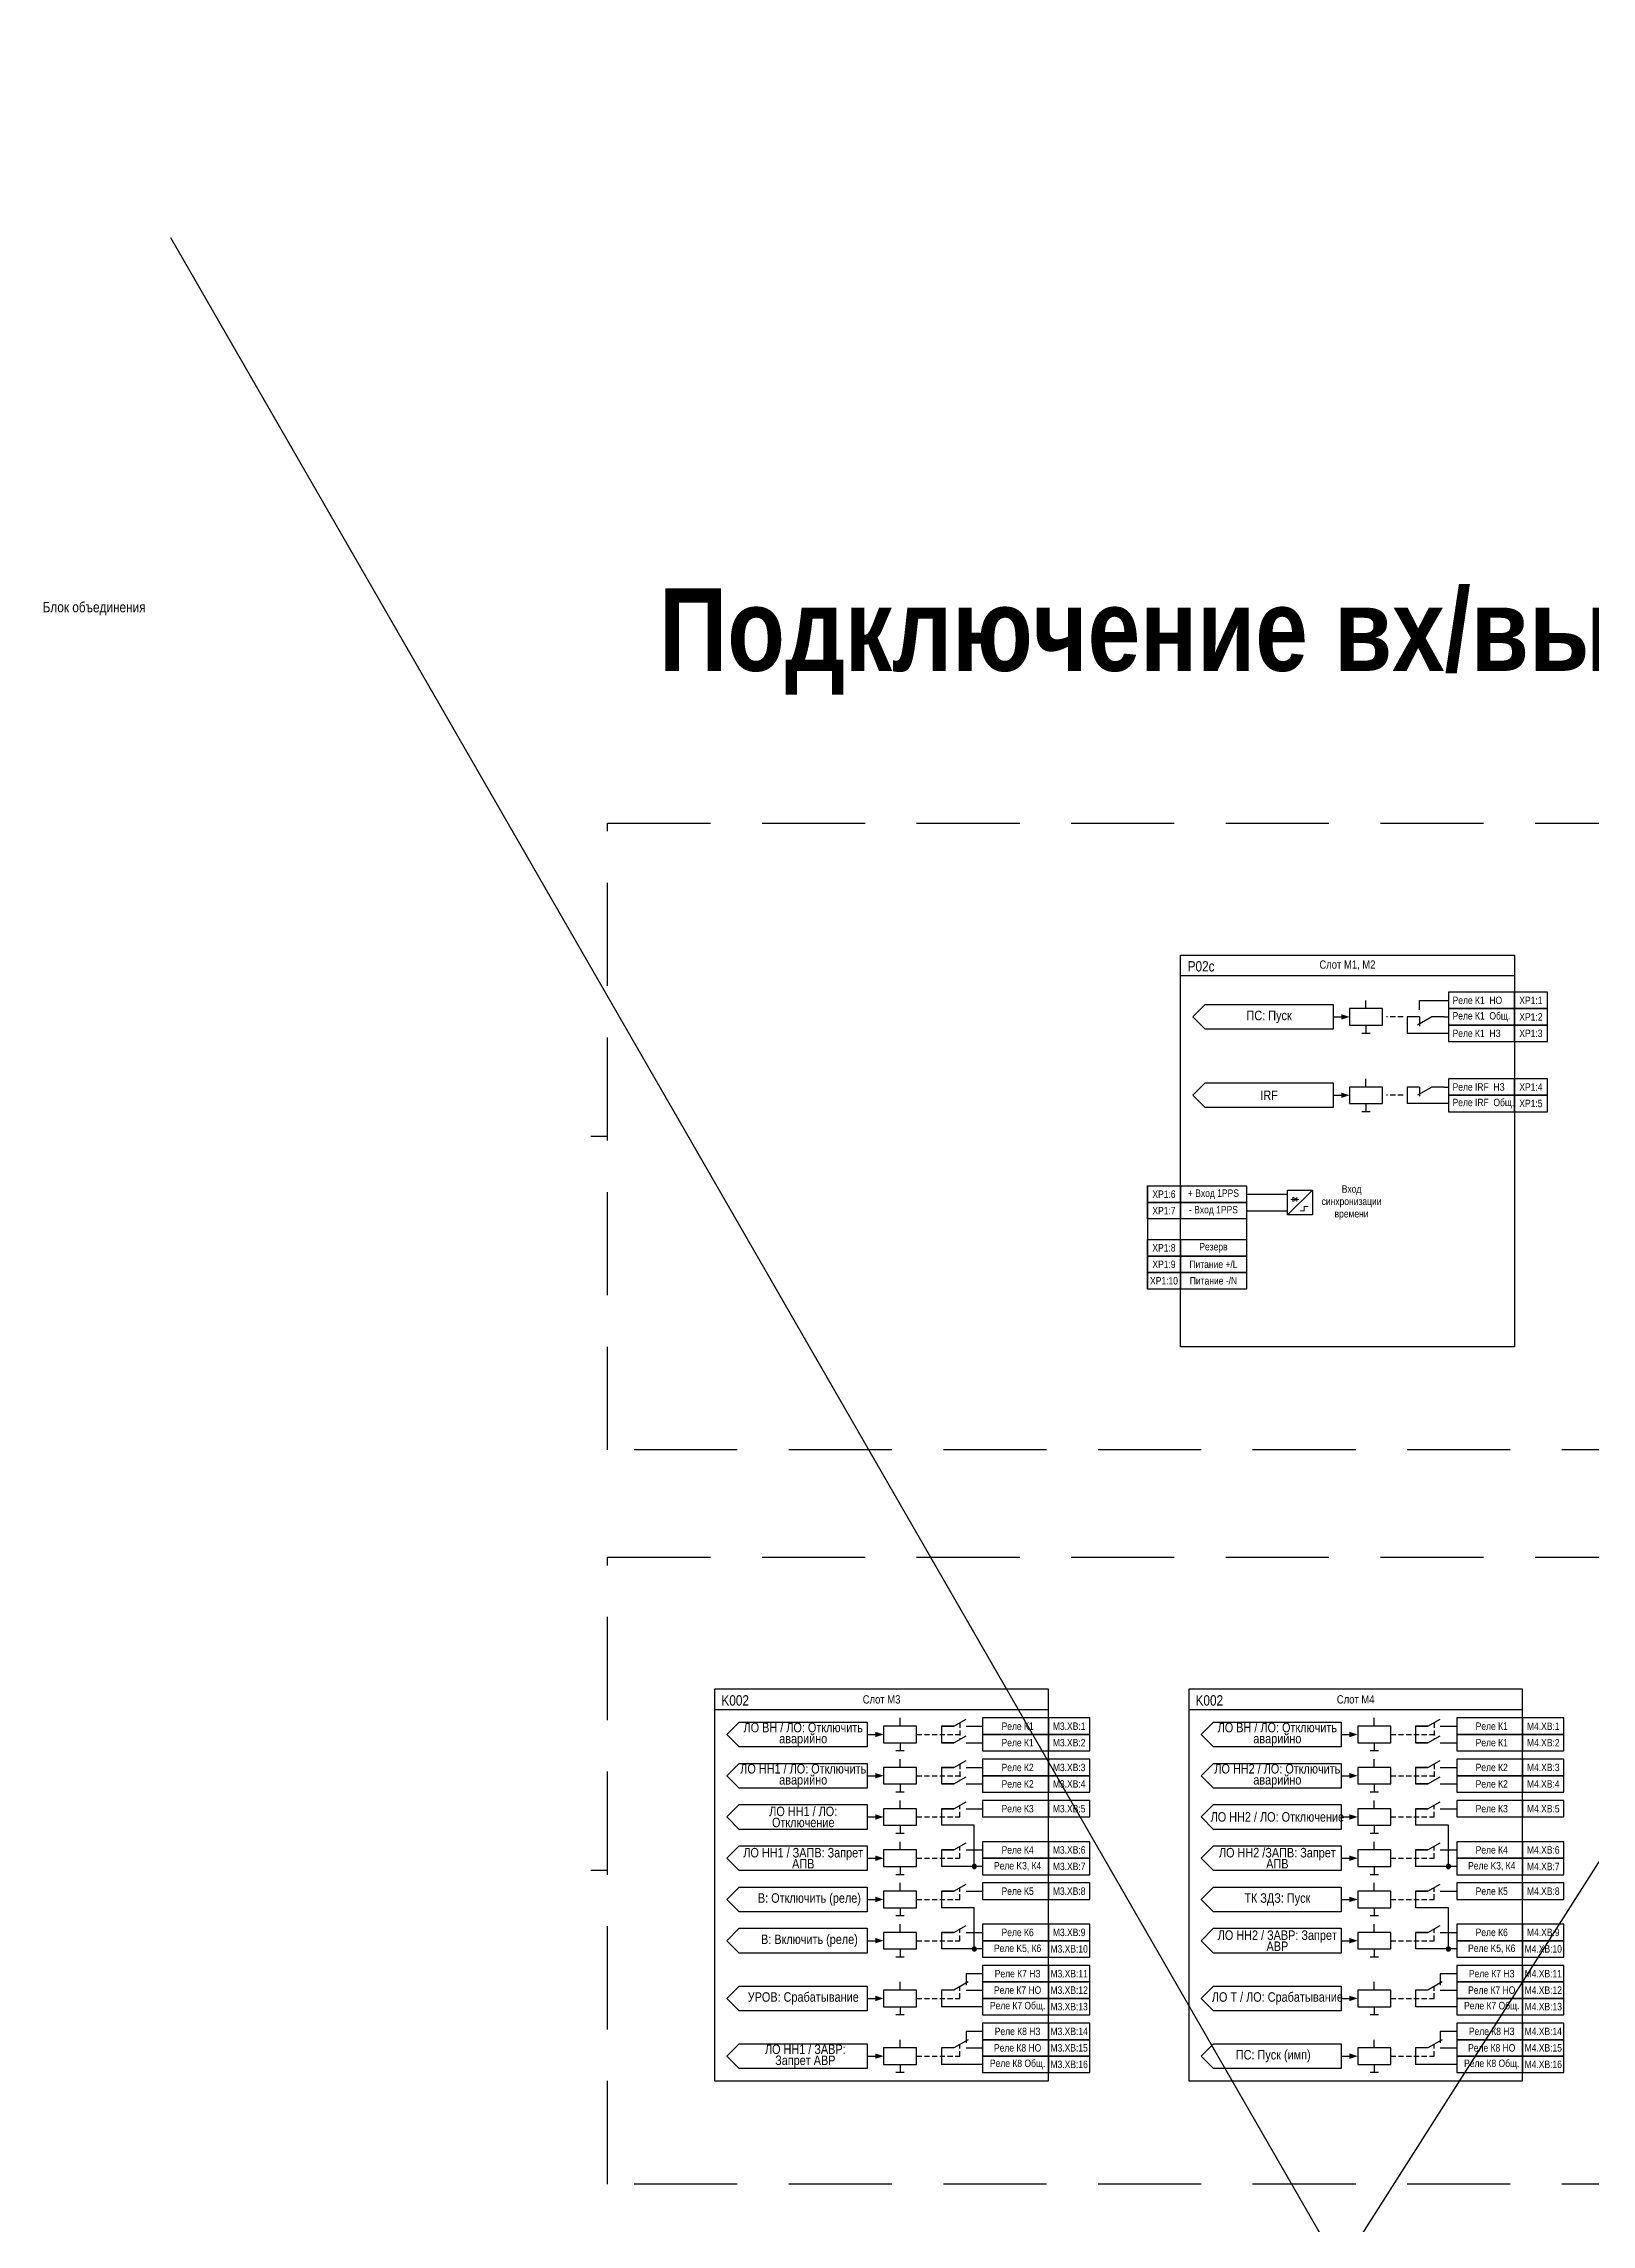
# Model space of a CAD drawing. Header units: millimetres. Extents: x 1657 to 8204, y -558 to 594.
# Drawn here: x 2343 to 2719, y 61 to 590 of the extents above; entities that cross this region are included whole.
import ezdxf
from ezdxf.enums import TextEntityAlignment as Align

# ---------------------------------------------------------------- set-up
doc = ezdxf.new("R2010")
doc.units = ezdxf.units.MM
doc.linetypes.add('штриховая2', pattern=[0.375, 0.25, -0.125])
doc.layers.add('_ОРЗ_0.3', color=7, linetype='Continuous', lineweight=30)
doc.layers.add('TEXT', color=7, linetype='Continuous', lineweight=25)
doc.layers.add('Основная', color=7, linetype='Continuous')
doc.styles.add('1.8_Gost_RD', font='ARIALN.TTF', dxfattribs={"height": 1.8})
doc.styles.add('2.5_Gost_RD', font='ARIALN.TTF', dxfattribs={"height": 2.5})
doc.styles.add('2.5_ISOCPEUR', font='isocpeur.ttf', dxfattribs={"width": 0.9, "height": 2.5})

# ---------------------------------------------------------------- blocks, each defined once
blk = doc.blocks.new('*U100')
at = {"layer": 'Основная', "color": 0}
blk.add_line((0, 0), (6, 3.4), dxfattribs=at)
blk = doc.blocks.new('*U191')
at = {"layer": 'Основная', "color": 0}
for p, q in [((-3, 0), (-9, 0)), ((9, 0), (3, 0))]:
    blk.add_line(p, q, dxfattribs=at)
at = {"layer": 'Основная', "ltscale": 0.25, "xscale": -1}
blk.add_blockref('*U100', (3, 0), dxfattribs=at)
at = {"layer": 'Основная', "style": '2.5_ISOCPEUR'}
for tag, p in [('ОУ', (-2, 10)), ('В1', (-14, 6)), ('В2', (-6, 4))]:
    blk.add_attdef(tag, text='', height=2.5, dxfattribs=at).set_placement(p, align=Align.MIDDLE_CENTER)
blk = doc.blocks.new('*U190')
at = {"layer": 'Основная', "color": 0}
for p, q in [((-3, 0), (-9, 0)), ((9, 0), (3, 0))]:
    blk.add_line(p, q, dxfattribs=at)
at = {"layer": 'Основная', "ltscale": 0.25, "xscale": -1}
blk.add_blockref('*U100', (3, 0), dxfattribs=at)
at = {"layer": 'Основная', "style": '2.5_ISOCPEUR'}
for tag, p in [('ОУ', (-2, 10)), ('В1', (-14, 6)), ('В2', (-6, 4))]:
    blk.add_attdef(tag, text='', height=2.5, dxfattribs=at).set_placement(p, align=Align.MIDDLE_CENTER)
blk = doc.blocks.new('Точка')
at = {"ltscale": 100}
h = blk.add_hatch(color=256, dxfattribs=at)
h.dxf.hatch_style = 1
edge = h.paths.add_edge_path()
edge.add_arc((0, 0), 0.5, 0, 360)
blk.add_circle((0, 0), 0.5, dxfattribs=at)
blk = doc.blocks.new('*U189')
at = {"layer": 'Основная', "color": 0}
for p, q in [((-3, 0), (-9, 0)), ((9, 0), (3, 0))]:
    blk.add_line(p, q, dxfattribs=at)
at = {"layer": 'Основная', "ltscale": 0.25, "xscale": -1}
blk.add_blockref('*U100', (3, 0), dxfattribs=at)
at = {"layer": 'Основная', "style": '2.5_ISOCPEUR'}
for tag, p in [('ОУ', (-2, 10)), ('В1', (-14, 6)), ('В2', (-6, 4))]:
    blk.add_attdef(tag, text='', height=2.5, dxfattribs=at).set_placement(p, align=Align.MIDDLE_CENTER)
blk = doc.blocks.new('*U188')
at = {"layer": 'Основная', "color": 0}
for p, q in [((-3, 0), (-9, 0)), ((9, 0), (3, 0))]:
    blk.add_line(p, q, dxfattribs=at)
at = {"layer": 'Основная', "ltscale": 0.25, "xscale": -1}
blk.add_blockref('*U100', (3, 0), dxfattribs=at)
at = {"layer": 'Основная', "style": '2.5_ISOCPEUR'}
for tag, p in [('ОУ', (-2, 10)), ('В1', (-14, 6)), ('В2', (-6, 4))]:
    blk.add_attdef(tag, text='', height=2.5, dxfattribs=at).set_placement(p, align=Align.MIDDLE_CENTER)
blk = doc.blocks.new('*U186')
at = {"layer": 'Основная', "color": 0}
for p, q in [((-3, 0), (-9, 0)), ((9, 0), (3, 0))]:
    blk.add_line(p, q, dxfattribs=at)
at = {"layer": 'Основная', "ltscale": 0.25, "xscale": -1}
blk.add_blockref('*U100', (3, 0), dxfattribs=at)
at = {"layer": 'Основная', "style": '2.5_ISOCPEUR'}
for tag, p in [('ОУ', (-2, 10)), ('В1', (-14, 6)), ('В2', (-6, 4))]:
    blk.add_attdef(tag, text='', height=2.5, dxfattribs=at).set_placement(p, align=Align.MIDDLE_CENTER)
blk = doc.blocks.new('*U187')
at = {"layer": 'Основная', "color": 0}
for p, q in [((-3, 0), (-9, 0)), ((9, 0), (3, 0))]:
    blk.add_line(p, q, dxfattribs=at)
at = {"layer": 'Основная', "ltscale": 0.25, "xscale": -1}
blk.add_blockref('*U100', (3, 0), dxfattribs=at)
at = {"layer": 'Основная', "style": '2.5_ISOCPEUR'}
for tag, p in [('ОУ', (-2, 10)), ('В1', (-14, 6)), ('В2', (-6, 4))]:
    blk.add_attdef(tag, text='', height=2.5, dxfattribs=at).set_placement(p, align=Align.MIDDLE_CENTER)
blk = doc.blocks.new('*U185')
at = {"layer": 'Основная', "color": 0}
for p, q in [((-3, 0), (-9, 0)), ((9, 0), (3, 0))]:
    blk.add_line(p, q, dxfattribs=at)
at = {"layer": 'Основная', "ltscale": 0.25, "xscale": -1}
blk.add_blockref('*U100', (3, 0), dxfattribs=at)
at = {"layer": 'Основная', "style": '2.5_ISOCPEUR'}
for tag, p in [('ОУ', (-2, 10)), ('В1', (-14, 6)), ('В2', (-6, 4))]:
    blk.add_attdef(tag, text='', height=2.5, dxfattribs=at).set_placement(p, align=Align.MIDDLE_CENTER)
blk = doc.blocks.new('*U183')
at = {"layer": 'Основная', "color": 0}
for p, q in [((-3, 0), (-9, 0)), ((9, 0), (3, 0))]:
    blk.add_line(p, q, dxfattribs=at)
at = {"layer": 'Основная', "ltscale": 0.25, "xscale": -1}
blk.add_blockref('*U100', (3, 0), dxfattribs=at)
at = {"layer": 'Основная', "style": '2.5_ISOCPEUR'}
for tag, p in [('ОУ', (-2, 10)), ('В1', (-14, 6)), ('В2', (-6, 4))]:
    blk.add_attdef(tag, text='', height=2.5, dxfattribs=at).set_placement(p, align=Align.MIDDLE_CENTER)
blk = doc.blocks.new('*U184')
at = {"ltscale": 0.25}
blk.add_line((0, 0), (3, 0), dxfattribs=at)
blk.add_lwpolyline([(2, 0, 1.3, 0, 0), (4, 0, 0, 0, 0)], format="xyseb", dxfattribs=at)
blk = doc.blocks.new('*U176')
at = {"ltscale": 0.25}
blk.add_line((0, 0), (3, 0), dxfattribs=at)
blk.add_lwpolyline([(2, 0, 1.3, 0, 0), (4, 0, 0, 0, 0)], format="xyseb", dxfattribs=at)
blk = doc.blocks.new('*U177')
at = {"ltscale": 0.25}
blk.add_line((0, 0), (3, 0), dxfattribs=at)
blk.add_lwpolyline([(2, 0, 1.3, 0, 0), (4, 0, 0, 0, 0)], format="xyseb", dxfattribs=at)
blk = doc.blocks.new('*U178')
at = {"ltscale": 0.25}
blk.add_line((0, 0), (3, 0), dxfattribs=at)
blk.add_lwpolyline([(2, 0, 1.3, 0, 0), (4, 0, 0, 0, 0)], format="xyseb", dxfattribs=at)
blk = doc.blocks.new('*U179')
at = {"ltscale": 0.25}
blk.add_line((0, 0), (3, 0), dxfattribs=at)
blk.add_lwpolyline([(2, 0, 1.3, 0, 0), (4, 0, 0, 0, 0)], format="xyseb", dxfattribs=at)
blk = doc.blocks.new('*U180')
at = {"ltscale": 0.25}
blk.add_line((0, 0), (3, 0), dxfattribs=at)
blk.add_lwpolyline([(2, 0, 1.3, 0, 0), (4, 0, 0, 0, 0)], format="xyseb", dxfattribs=at)
blk = doc.blocks.new('*U181')
at = {"ltscale": 0.25}
blk.add_line((0, 0), (3, 0), dxfattribs=at)
blk.add_lwpolyline([(2, 0, 1.3, 0, 0), (4, 0, 0, 0, 0)], format="xyseb", dxfattribs=at)
blk = doc.blocks.new('*U182')
at = {"ltscale": 0.25}
blk.add_line((0, 0), (3, 0), dxfattribs=at)
blk.add_lwpolyline([(2, 0, 1.3, 0, 0), (4, 0, 0, 0, 0)], format="xyseb", dxfattribs=at)
blk = doc.blocks.new('*U175')
at = {"layer": 'Основная', "color": 0}
for p, q in [((-3, 0), (-9, 0)), ((9, 0), (3, 0))]:
    blk.add_line(p, q, dxfattribs=at)
at = {"layer": 'Основная', "ltscale": 0.25, "xscale": -1}
blk.add_blockref('*U100', (3, 0), dxfattribs=at)
at = {"layer": 'Основная', "style": '2.5_ISOCPEUR'}
for tag, p in [('ОУ', (-2, 10)), ('В1', (-14, 6)), ('В2', (-6, 4))]:
    blk.add_attdef(tag, text='', height=2.5, dxfattribs=at).set_placement(p, align=Align.MIDDLE_CENTER)
blk = doc.blocks.new('*U174')
at = {"layer": 'Основная', "color": 0}
for p, q in [((-3, 0), (-9, 0)), ((9, 0), (3, 0))]:
    blk.add_line(p, q, dxfattribs=at)
at = {"layer": 'Основная', "ltscale": 0.25, "xscale": -1}
blk.add_blockref('*U100', (3, 0), dxfattribs=at)
at = {"layer": 'Основная', "style": '2.5_ISOCPEUR'}
for tag, p in [('ОУ', (-2, 10)), ('В1', (-14, 6)), ('В2', (-6, 4))]:
    blk.add_attdef(tag, text='', height=2.5, dxfattribs=at).set_placement(p, align=Align.MIDDLE_CENTER)
blk = doc.blocks.new('*U173')
at = {"layer": 'Основная', "color": 0}
for p, q in [((-3, 0), (-9, 0)), ((9, 0), (3, 0))]:
    blk.add_line(p, q, dxfattribs=at)
at = {"layer": 'Основная', "ltscale": 0.25, "xscale": -1}
blk.add_blockref('*U100', (3, 0), dxfattribs=at)
at = {"layer": 'Основная', "style": '2.5_ISOCPEUR'}
for tag, p in [('ОУ', (-2, 10)), ('В1', (-14, 6)), ('В2', (-6, 4))]:
    blk.add_attdef(tag, text='', height=2.5, dxfattribs=at).set_placement(p, align=Align.MIDDLE_CENTER)
blk = doc.blocks.new('*U171')
at = {"layer": 'Основная', "color": 0}
for p, q in [((-3, 0), (-9, 0)), ((9, 0), (3, 0))]:
    blk.add_line(p, q, dxfattribs=at)
at = {"layer": 'Основная', "ltscale": 0.25, "xscale": -1}
blk.add_blockref('*U100', (3, 0), dxfattribs=at)
at = {"layer": 'Основная', "style": '2.5_ISOCPEUR'}
for tag, p in [('ОУ', (-2, 10)), ('В1', (-14, 6)), ('В2', (-6, 4))]:
    blk.add_attdef(tag, text='', height=2.5, dxfattribs=at).set_placement(p, align=Align.MIDDLE_CENTER)
blk = doc.blocks.new('*U172')
at = {"layer": 'Основная', "color": 0}
for p, q in [((-3, 0), (-9, 0)), ((9, 0), (3, 0))]:
    blk.add_line(p, q, dxfattribs=at)
at = {"layer": 'Основная', "ltscale": 0.25, "xscale": -1}
blk.add_blockref('*U100', (3, 0), dxfattribs=at)
at = {"layer": 'Основная', "style": '2.5_ISOCPEUR'}
for tag, p in [('ОУ', (-2, 10)), ('В1', (-14, 6)), ('В2', (-6, 4))]:
    blk.add_attdef(tag, text='', height=2.5, dxfattribs=at).set_placement(p, align=Align.MIDDLE_CENTER)
blk = doc.blocks.new('*U170')
at = {"layer": 'Основная', "color": 0}
for p, q in [((-3, 0), (-9, 0)), ((9, 0), (3, 0))]:
    blk.add_line(p, q, dxfattribs=at)
at = {"layer": 'Основная', "ltscale": 0.25, "xscale": -1}
blk.add_blockref('*U100', (3, 0), dxfattribs=at)
at = {"layer": 'Основная', "style": '2.5_ISOCPEUR'}
for tag, p in [('ОУ', (-2, 10)), ('В1', (-14, 6)), ('В2', (-6, 4))]:
    blk.add_attdef(tag, text='', height=2.5, dxfattribs=at).set_placement(p, align=Align.MIDDLE_CENTER)
blk = doc.blocks.new('*U168')
at = {"layer": 'Основная', "color": 0}
for p, q in [((-3, 0), (-9, 0)), ((9, 0), (3, 0))]:
    blk.add_line(p, q, dxfattribs=at)
at = {"layer": 'Основная', "ltscale": 0.25, "xscale": -1}
blk.add_blockref('*U100', (3, 0), dxfattribs=at)
at = {"layer": 'Основная', "style": '2.5_ISOCPEUR'}
for tag, p in [('ОУ', (-2, 10)), ('В1', (-14, 6)), ('В2', (-6, 4))]:
    blk.add_attdef(tag, text='', height=2.5, dxfattribs=at).set_placement(p, align=Align.MIDDLE_CENTER)
blk = doc.blocks.new('*U169')
at = {"layer": 'Основная', "color": 0}
for p, q in [((-3, 0), (-9, 0)), ((9, 0), (3, 0))]:
    blk.add_line(p, q, dxfattribs=at)
at = {"layer": 'Основная', "ltscale": 0.25, "xscale": -1}
blk.add_blockref('*U100', (3, 0), dxfattribs=at)
at = {"layer": 'Основная', "style": '2.5_ISOCPEUR'}
for tag, p in [('ОУ', (-2, 10)), ('В1', (-14, 6)), ('В2', (-6, 4))]:
    blk.add_attdef(tag, text='', height=2.5, dxfattribs=at).set_placement(p, align=Align.MIDDLE_CENTER)
blk = doc.blocks.new('*U164')
at = {"ltscale": 0.25}
blk.add_line((0, 0), (3, 0), dxfattribs=at)
blk.add_lwpolyline([(2, 0, 1.3, 0, 0), (4, 0, 0, 0, 0)], format="xyseb", dxfattribs=at)
blk = doc.blocks.new('*U165')
at = {"ltscale": 0.25}
blk.add_line((0, 0), (3, 0), dxfattribs=at)
blk.add_lwpolyline([(2, 0, 1.3, 0, 0), (4, 0, 0, 0, 0)], format="xyseb", dxfattribs=at)
blk = doc.blocks.new('*U166')
at = {"ltscale": 0.25}
blk.add_line((0, 0), (3, 0), dxfattribs=at)
blk.add_lwpolyline([(2, 0, 1.3, 0, 0), (4, 0, 0, 0, 0)], format="xyseb", dxfattribs=at)
blk = doc.blocks.new('*U167')
at = {"ltscale": 0.25}
blk.add_line((0, 0), (3, 0), dxfattribs=at)
blk.add_lwpolyline([(2, 0, 1.3, 0, 0), (4, 0, 0, 0, 0)], format="xyseb", dxfattribs=at)
blk = doc.blocks.new('*U160')
at = {"ltscale": 0.25}
blk.add_line((0, 0), (3, 0), dxfattribs=at)
blk.add_lwpolyline([(2, 0, 1.3, 0, 0), (4, 0, 0, 0, 0)], format="xyseb", dxfattribs=at)
blk = doc.blocks.new('*U161')
at = {"ltscale": 0.25}
blk.add_line((0, 0), (3, 0), dxfattribs=at)
blk.add_lwpolyline([(2, 0, 1.3, 0, 0), (4, 0, 0, 0, 0)], format="xyseb", dxfattribs=at)
blk = doc.blocks.new('*U162')
at = {"ltscale": 0.25}
blk.add_line((0, 0), (3, 0), dxfattribs=at)
blk.add_lwpolyline([(2, 0, 1.3, 0, 0), (4, 0, 0, 0, 0)], format="xyseb", dxfattribs=at)
blk = doc.blocks.new('*U163')
at = {"ltscale": 0.25}
blk.add_line((0, 0), (3, 0), dxfattribs=at)
blk.add_lwpolyline([(2, 0, 1.3, 0, 0), (4, 0, 0, 0, 0)], format="xyseb", dxfattribs=at)
blk = doc.blocks.new('*U95')
at = {"layer": 'Основная', "color": 0}
blk.add_line((0, 0), (7, -4), dxfattribs=at)
at = {"layer": 'Основная', "ltscale": 0.35}
blk.add_line((6, 0), (6, -4.5), dxfattribs=at)
blk = doc.blocks.new('*U145')
at = {"layer": 'Основная', "color": 0}
for p, q in [((-9, 0), (-3, 0)), ((3, 0), (9, 0))]:
    blk.add_line(p, q, dxfattribs=at)
at = {"layer": 'Основная', "ltscale": 0.25}
blk.add_blockref('*U95', (-3, 0), dxfattribs=at)
at = {"layer": 'Основная', "style": '2.5_ISOCPEUR'}
for tag, p in [('ОУ', (2, 10)), ('В2', (6, 4)), ('В1', (14, 6))]:
    blk.add_attdef(tag, text='', height=2.5, dxfattribs=at).set_placement(p, align=Align.MIDDLE_CENTER)
blk = doc.blocks.new('*U142')
at = {"layer": 'Основная', "color": 0}
for p, q in [((-9, 0), (-3, 0)), ((3, 0), (9, 0))]:
    blk.add_line(p, q, dxfattribs=at)
at = {"layer": 'Основная', "ltscale": 0.25}
blk.add_blockref('*U95', (-3, 0), dxfattribs=at)
at = {"layer": 'Основная', "style": '2.5_ISOCPEUR'}
for tag, p in [('ОУ', (2, 10)), ('В2', (6, 4)), ('В1', (14, 6))]:
    blk.add_attdef(tag, text='', height=2.5, dxfattribs=at).set_placement(p, align=Align.MIDDLE_CENTER)
blk = doc.blocks.new('*U143')
at = {"ltscale": 0.25}
blk.add_line((0, 0), (3, 0), dxfattribs=at)
blk.add_lwpolyline([(2, 0, 1.3, 0, 0), (4, 0, 0, 0, 0)], format="xyseb", dxfattribs=at)
blk = doc.blocks.new('*U144')
at = {"ltscale": 0.25}
blk.add_line((0, 0), (3, 0), dxfattribs=at)
blk.add_lwpolyline([(2, 0, 1.3, 0, 0), (4, 0, 0, 0, 0)], format="xyseb", dxfattribs=at)

msp = doc.modelspace()

# ---------------------------------------------------------------- linework, layer by layer
at = {"color": 1, "ltscale": 100}
for p, q in [((3001, 590), (2378, -389)), ((2374, 543), (2888, -349))]:
    msp.add_line(p, q, dxfattribs=at)
at = {"ltscale": 100}
for p, q in [((2664, 356), (2664, 358)), ((2665, 350), (2663, 350)), ((2664, 352), (2664, 350)), ((2677, 354), (2674, 354)), ((2684, 350), (2674, 350)), ((2683, 354), (2684, 354)), ((2664, 337), (2664, 339)), ((2683, 337), (2684, 337)), ((2665, 331), (2663, 331)), ((2664, 333), (2664, 331)), ((2684, 333), (2674, 333)), ((2480, 325), (2476, 325)), ((2611, 313), (2611, 288)), ((2635, 305), (2635, 300)), ((2551, 182), (2551, 184)), ((2564, 182), (2561, 182)), ((2570, 182), (2571, 182)), ((2666, 182), (2666, 184)), ((2679, 182), (2676, 182)), ((2685, 182), (2686, 182)), ((2552, 176), (2550, 176)), ((2551, 178), (2551, 176)), ((2564, 178), (2561, 178)), ((2570, 178), (2571, 178)), ((2667, 176), (2665, 176)), ((2666, 178), (2666, 176)), ((2679, 178), (2676, 178)), ((2685, 178), (2686, 178)), ((2551, 172), (2551, 174)), ((2564, 172), (2561, 172)), ((2570, 172), (2571, 172)), ((2666, 172), (2666, 174)), ((2679, 172), (2676, 172)), ((2685, 172), (2686, 172)), ((2552, 166), (2550, 166)), ((2551, 168), (2551, 166)), ((2551, 162), (2551, 164)), ((2564, 168), (2561, 168)), ((2570, 168), (2571, 168)), ((2667, 166), (2665, 166)), ((2666, 168), (2666, 166)), ((2666, 162), (2666, 164)), ((2679, 168), (2676, 168)), ((2685, 168), (2686, 168)), ((2564, 162), (2561, 162)), ((2570, 162), (2571, 162)), ((2679, 162), (2676, 162)), ((2685, 162), (2686, 162)), ((2552, 156), (2550, 156)), ((2551, 158), (2551, 156)), ((2551, 152), (2551, 154)), ((2569, 158), (2561, 158)), ((2667, 156), (2665, 156)), ((2666, 158), (2666, 156)), ((2666, 152), (2666, 154)), ((2684, 158), (2676, 158)), ((2564, 152), (2561, 152)), ((2570, 152), (2571, 152)), ((2679, 152), (2676, 152)), ((2685, 152), (2686, 152)), ((2480, 147), (2476, 147)), ((2552, 146), (2550, 146)), ((2551, 148), (2551, 146)), ((2551, 142), (2551, 144)), ((2571, 148), (2561, 148)), ((2667, 146), (2665, 146)), ((2666, 148), (2666, 146)), ((2666, 142), (2666, 144)), ((2686, 148), (2676, 148)), ((2551, 138), (2551, 136)), ((2564, 142), (2561, 142)), ((2569, 138), (2561, 138)), ((2570, 142), (2571, 142)), ((2666, 138), (2666, 136)), ((2679, 142), (2676, 142)), ((2684, 138), (2676, 138)), ((2685, 142), (2686, 142)), ((2552, 136), (2550, 136)), ((2551, 132), (2551, 134)), ((2667, 136), (2665, 136)), ((2666, 132), (2666, 134)), ((2551, 128), (2551, 126)), ((2564, 132), (2561, 132)), ((2571, 128), (2561, 128)), ((2570, 132), (2571, 132)), ((2666, 128), (2666, 126)), ((2679, 132), (2676, 132)), ((2686, 128), (2676, 128)), ((2685, 132), (2686, 132)), ((2552, 126), (2550, 126)), ((2667, 126), (2665, 126)), ((2551, 118), (2551, 120)), ((2564, 118), (2561, 118)), ((2567, 118), (2571, 118)), ((2666, 118), (2666, 120)), ((2679, 118), (2676, 118)), ((2682, 118), (2686, 118)), ((2552, 112), (2550, 112)), ((2551, 114), (2551, 112)), ((2571, 114), (2561, 114)), ((2667, 112), (2665, 112)), ((2666, 114), (2666, 112)), ((2686, 114), (2676, 114)), ((2551, 104), (2551, 106)), ((2666, 104), (2666, 106)), ((2564, 104), (2561, 104)), ((2567, 104), (2571, 104)), ((2679, 104), (2676, 104)), ((2682, 104), (2686, 104)), ((2552, 98), (2550, 98)), ((2551, 100), (2551, 98)), ((2571, 100), (2561, 100)), ((2667, 98), (2665, 98)), ((2666, 100), (2666, 98)), ((2686, 100), (2676, 100))]:
    msp.add_line(p, q, dxfattribs=at)
at = {"linetype": 'штриховая2', "ltscale": 5}
for p, q in [((2673, 354), (2669, 354)), ((2673, 335), (2669, 335))]:
    msp.add_line(p, q, dxfattribs=at)
at = {"lineweight": 13, "ltscale": 0.25}
msp.add_line((2647.25, 310.25), (2647.25, 309.25), dxfattribs=at)
at = {"linetype": 'штриховая2', "ltscale": 100}
for points in [[(2480, 401), (2849, 401), (2849, 249), (2480, 249)], [(2480, 223), (2849, 223), (2849, 71), (2480, 71)]]:
    msp.add_lwpolyline(points, close=True, dxfattribs=at)
at = {"ltscale": 100}
for points in [[(2619, 364), (2700, 364)], [(2677, 355.75), (2677, 358), (2684, 358)], [(2674, 354), (2674, 350)], [(2674, 337), (2674, 333)], [(2587, 186), (2506, 186)], [(2702, 186), (2621, 186)], [(2561, 182), (2561, 178)], [(2676, 182), (2676, 178)], [(2561, 172), (2561, 168)], [(2676, 172), (2676, 168)], [(2561, 162), (2561, 158)], [(2676, 162), (2676, 158)], [(2569, 148), (2569, 158)], [(2684, 148), (2684, 158)], [(2561, 152), (2561, 148)], [(2676, 152), (2676, 148)], [(2561, 142), (2561, 138)], [(2569, 128), (2569, 138)], [(2676, 142), (2676, 138)], [(2684, 128), (2684, 138)], [(2561, 132), (2561, 128)], [(2676, 132), (2676, 128)], [(2571, 122), (2567, 122), (2567, 119.25)], [(2686, 122), (2682, 122), (2682, 119.25)], [(2561, 118), (2561, 114)], [(2567.5, 120), (2564, 118)], [(2676, 118), (2676, 114)], [(2682.5, 120), (2679, 118)], [(2567.5, 106), (2564, 104)], [(2571, 108), (2567, 108), (2567, 105.25)], [(2682.5, 106), (2679, 104)], [(2686, 108), (2682, 108), (2682, 105.25)], [(2561, 104), (2561, 100)], [(2676, 104), (2676, 100)]]:
    msp.add_lwpolyline(points, dxfattribs=at)
for points in [[(2700, 360), (2684, 360), (2684, 356), (2700, 356)], [(2708, 360), (2700, 360), (2700, 356), (2708, 356)], [(2668, 356), (2660, 356), (2660, 352), (2668, 352)], [(2700, 356), (2684, 356), (2684, 352), (2700, 352)], [(2708, 356), (2700, 356), (2700, 352), (2708, 352)], [(2700, 352), (2684, 352), (2684, 348), (2700, 348)], [(2708, 352), (2700, 352), (2700, 348), (2708, 348)], [(2700, 339), (2684, 339), (2684, 335), (2700, 335)], [(2708, 339), (2700, 339), (2700, 335), (2708, 335)], [(2668, 337), (2660, 337), (2660, 333), (2668, 333)], [(2700, 335), (2684, 335), (2684, 331), (2700, 331)], [(2708, 335), (2700, 335), (2700, 331), (2708, 331)], [(2611, 313), (2619, 313), (2619, 309), (2611, 309)], [(2619, 313), (2635, 313), (2635, 309), (2619, 309)], [(2611, 309), (2619, 309), (2619, 305), (2611, 305)], [(2619, 309), (2635, 309), (2635, 305), (2619, 305)], [(2611, 300), (2619, 300), (2619, 296), (2611, 296)], [(2619, 300), (2635, 300), (2635, 296), (2619, 296)], [(2611, 296), (2619, 296), (2619, 292), (2611, 292)], [(2611, 292), (2619, 292), (2619, 288), (2611, 288)], [(2619, 296), (2635, 296), (2635, 292), (2619, 292)], [(2619, 292), (2635, 292), (2635, 288), (2619, 288)], [(2555, 182), (2547, 182), (2547, 178), (2555, 178)], [(2587, 184), (2571, 184), (2571, 180), (2587, 180)], [(2587, 180), (2571, 180), (2571, 176), (2587, 176)], [(2597, 184), (2587, 184), (2587, 180), (2597, 180)], [(2597, 180), (2587, 180), (2587, 176), (2597, 176)], [(2670, 182), (2662, 182), (2662, 178), (2670, 178)], [(2702, 184), (2686, 184), (2686, 180), (2702, 180)], [(2702, 180), (2686, 180), (2686, 176), (2702, 176)], [(2712, 184), (2702, 184), (2702, 180), (2712, 180)], [(2712, 180), (2702, 180), (2702, 176), (2712, 176)], [(2555, 172), (2547, 172), (2547, 168), (2555, 168)], [(2587, 174), (2571, 174), (2571, 170), (2587, 170)], [(2587, 170), (2571, 170), (2571, 166), (2587, 166)], [(2597, 174), (2587, 174), (2587, 170), (2597, 170)], [(2597, 170), (2587, 170), (2587, 166), (2597, 166)], [(2670, 172), (2662, 172), (2662, 168), (2670, 168)], [(2702, 174), (2686, 174), (2686, 170), (2702, 170)], [(2702, 170), (2686, 170), (2686, 166), (2702, 166)], [(2712, 174), (2702, 174), (2702, 170), (2712, 170)], [(2712, 170), (2702, 170), (2702, 166), (2712, 166)], [(2587, 164), (2571, 164), (2571, 160), (2587, 160)], [(2597, 164), (2587, 164), (2587, 160), (2597, 160)], [(2702, 164), (2686, 164), (2686, 160), (2702, 160)], [(2712, 164), (2702, 164), (2702, 160), (2712, 160)], [(2555, 162), (2547, 162), (2547, 158), (2555, 158)], [(2670, 162), (2662, 162), (2662, 158), (2670, 158)], [(2587, 154), (2571, 154), (2571, 150), (2587, 150)], [(2597, 154), (2587, 154), (2587, 150), (2597, 150)], [(2702, 154), (2686, 154), (2686, 150), (2702, 150)], [(2712, 154), (2702, 154), (2702, 150), (2712, 150)], [(2555, 152), (2547, 152), (2547, 148), (2555, 148)], [(2587, 150), (2571, 150), (2571, 146), (2587, 146)], [(2597, 150), (2587, 150), (2587, 146), (2597, 146)], [(2670, 152), (2662, 152), (2662, 148), (2670, 148)], [(2702, 150), (2686, 150), (2686, 146), (2702, 146)], [(2712, 150), (2702, 150), (2702, 146), (2712, 146)], [(2587, 144), (2571, 144), (2571, 140), (2587, 140)], [(2597, 144), (2587, 144), (2587, 140), (2597, 140)], [(2702, 144), (2686, 144), (2686, 140), (2702, 140)], [(2712, 144), (2702, 144), (2702, 140), (2712, 140)], [(2555, 142), (2547, 142), (2547, 138), (2555, 138)], [(2670, 142), (2662, 142), (2662, 138), (2670, 138)], [(2587, 134), (2571, 134), (2571, 130), (2587, 130)], [(2597, 134), (2587, 134), (2587, 130), (2597, 130)], [(2702, 134), (2686, 134), (2686, 130), (2702, 130)], [(2712, 134), (2702, 134), (2702, 130), (2712, 130)], [(2555, 132), (2547, 132), (2547, 128), (2555, 128)], [(2587, 130), (2571, 130), (2571, 126), (2587, 126)], [(2597, 130), (2587, 130), (2587, 126), (2597, 126)], [(2670, 132), (2662, 132), (2662, 128), (2670, 128)], [(2702, 130), (2686, 130), (2686, 126), (2702, 126)], [(2712, 130), (2702, 130), (2702, 126), (2712, 126)], [(2587, 124), (2571, 124), (2571, 120), (2587, 120)], [(2597, 124), (2587, 124), (2587, 120), (2597, 120)], [(2702, 124), (2686, 124), (2686, 120), (2702, 120)], [(2712, 124), (2702, 124), (2702, 120), (2712, 120)], [(2512, 119), (2543, 119), (2543, 113), (2512, 113), (2509, 116)], [(2555, 118), (2547, 118), (2547, 114), (2555, 114)], [(2587, 120), (2571, 120), (2571, 116), (2587, 116)], [(2597, 120), (2587, 120), (2587, 116), (2597, 116)], [(2627, 119), (2658, 119), (2658, 113), (2627, 113), (2624, 116)], [(2670, 118), (2662, 118), (2662, 114), (2670, 114)], [(2702, 120), (2686, 120), (2686, 116), (2702, 116)], [(2712, 120), (2702, 120), (2702, 116), (2712, 116)], [(2587, 116), (2571, 116), (2571, 112), (2587, 112)], [(2597, 116), (2587, 116), (2587, 112), (2597, 112)], [(2702, 116), (2686, 116), (2686, 112), (2702, 112)], [(2712, 116), (2702, 116), (2702, 112), (2712, 112)], [(2587, 110), (2571, 110), (2571, 106), (2587, 106)], [(2587, 106), (2571, 106), (2571, 102), (2587, 102)], [(2597, 110), (2587, 110), (2587, 106), (2597, 106)], [(2597, 106), (2587, 106), (2587, 102), (2597, 102)], [(2702, 110), (2686, 110), (2686, 106), (2702, 106)], [(2702, 106), (2686, 106), (2686, 102), (2702, 102)], [(2712, 110), (2702, 110), (2702, 106), (2712, 106)], [(2712, 106), (2702, 106), (2702, 102), (2712, 102)], [(2555, 104), (2547, 104), (2547, 100), (2555, 100)], [(2587, 102), (2571, 102), (2571, 98), (2587, 98)], [(2597, 102), (2587, 102), (2587, 98), (2597, 98)], [(2670, 104), (2662, 104), (2662, 100), (2670, 100)], [(2702, 102), (2686, 102), (2686, 98), (2702, 98)], [(2712, 102), (2702, 102), (2702, 98), (2712, 98)]]:
    msp.add_lwpolyline(points, close=True, dxfattribs=at)
msp.add_lwpolyline([(2645, 312), (2651, 312), (2651, 306), (2645, 306)], close=True)
at = {"lineweight": 13, "ltscale": 0.25}
msp.add_lwpolyline([(2647.25, 309.75), (2646.25, 310.25), (2646.25, 309.25), (2647.25, 309.75)], dxfattribs=at)
at = {"lineweight": 13, "flags": 128}
for points in [[(2646.5, 310.5, 0, 0, 0), (2646.5, 311, 0.25, 0, 0), (2646.5, 311.5, 0, 0, 0)], [(2647, 310.5, 0, 0, 0), (2647, 311, 0.25, 0, 0), (2647, 311.5, 0, 0, 0)]]:
    msp.add_lwpolyline(points, format="xyseb", dxfattribs=at)
at = {"linetype": 'штриховая2', "ltscale": 5}
for points in [[(2555, 180), (2565.5, 180)], [(2565.5, 182.86), (2565.5, 178.86)], [(2670, 180), (2680.5, 180)], [(2680.5, 182.86), (2680.5, 178.86)], [(2555, 170), (2565.5, 170)], [(2565.5, 172.86), (2565.5, 168.86)], [(2670, 170), (2680.5, 170)], [(2680.5, 172.86), (2680.5, 168.86)], [(2555, 160), (2565.5, 160), (2565.5, 162.86)], [(2670, 160), (2680.5, 160), (2680.5, 162.86)], [(2555, 150), (2565.5, 150), (2565.5, 152.86)], [(2670, 150), (2680.5, 150), (2680.5, 152.86)], [(2555, 140), (2565.5, 140), (2565.5, 142.86)], [(2670, 140), (2680.5, 140), (2680.5, 142.86)], [(2555, 130), (2565.5, 130), (2565.5, 132.86)], [(2670, 130), (2680.5, 130), (2680.5, 132.86)], [(2555, 116), (2565.5, 116), (2565.5, 118.86)], [(2670, 116), (2680.5, 116), (2680.5, 118.86)], [(2555, 102), (2565.5, 102), (2565.5, 104.86)], [(2670, 102), (2680.5, 102), (2680.5, 104.86)]]:
    msp.add_lwpolyline(points, dxfattribs=at)
at = {"layer": '_ОРЗ_0.3', "ltscale": 100}
for points in [[(2619, 369), (2700, 369), (2700, 274), (2619, 274)], [(2587, 191), (2506, 191), (2506, 96), (2587, 96)], [(2702, 191), (2621, 191), (2621, 96), (2702, 96)]]:
    msp.add_lwpolyline(points, close=True, dxfattribs=at)
at = {"layer": 'Основная', "ltscale": 0.25}
msp.add_line((2651, 312), (2645, 306), dxfattribs=at)
at = {"layer": 'Основная', "color": 0}
for p, q in [((2635, 311), (2645, 311)), ((2635, 307), (2645, 307))]:
    msp.add_line(p, q, dxfattribs=at)
at = {"layer": 'Основная', "color": 0, "lineweight": 13}
msp.add_line((2645.75, 309.75), (2647.75, 309.75), dxfattribs=at)
for p, q in [((2648, 307), (2649, 307)), ((2649, 308), (2650, 308)), ((2649, 307), (2649, 308))]:
    msp.add_line(p, q, dxfattribs=at).dxf.unprotected_set("ltscale", 0)
at = {"layer": 'Основная', "ltscale": 100}
for points in [[(2656, 357), (2656, 351), (2625, 351), (2622, 354), (2625, 357)], [(2656, 338), (2656, 332), (2625, 332), (2622, 335), (2625, 338)], [(2543, 183), (2543, 177), (2512, 177), (2509, 180), (2512, 183)], [(2658, 183), (2658, 177), (2627, 177), (2624, 180), (2627, 183)], [(2543, 173), (2543, 167), (2512, 167), (2509, 170), (2512, 173)], [(2658, 173), (2658, 167), (2627, 167), (2624, 170), (2627, 173)], [(2543, 163), (2543, 157), (2512, 157), (2509, 160), (2512, 163)], [(2658, 163), (2658, 157), (2627, 157), (2624, 160), (2627, 163)], [(2543, 153), (2543, 147), (2512, 147), (2509, 150), (2512, 153)], [(2658, 153), (2658, 147), (2627, 147), (2624, 150), (2627, 153)], [(2543, 143), (2543, 137), (2512, 137), (2509, 140), (2512, 143)], [(2658, 143), (2658, 137), (2627, 137), (2624, 140), (2627, 143)], [(2543, 133), (2543, 127), (2512, 127), (2509, 130), (2512, 133)], [(2658, 133), (2658, 127), (2627, 127), (2624, 130), (2627, 133)], [(2543, 105), (2543, 99), (2512, 99), (2509, 102), (2512, 105)], [(2658, 105), (2658, 99), (2627, 99), (2624, 102), (2627, 105)]]:
    msp.add_lwpolyline(points, close=True, dxfattribs=at)

# ---------------------------------------------------------------- block references
at = {"ltscale": 0.35}
for name, p in [('*U143', (2656, 354)), ('*U144', (2656, 335)), ('*U184', (2543, 180)), ('*U164', (2658, 180)), ('*U176', (2543, 170)), ('*U165', (2658, 170)), ('*U177', (2543, 160)), ('*U166', (2658, 160)), ('*U178', (2543, 150)), ('*U167', (2658, 150)), ('*U179', (2543, 140)), ('*U160', (2658, 140)), ('*U180', (2543, 130)), ('*U161', (2658, 130)), ('*U181', (2543, 116)), ('*U162', (2658, 116)), ('*U182', (2543, 102)), ('*U163', (2658, 102))]:
    msp.add_blockref(name, p, dxfattribs=at)
at = {"ltscale": 100, "xscale": -1}
for p in [(2569, 148), (2684, 148), (2569, 128), (2684, 128)]:
    msp.add_blockref('Точка', p, dxfattribs=at)
at = {"layer": 'Основная', "ltscale": 0.25, "xscale": -0.5, "yscale": 0.5, "zscale": 0.5}
for name, p in [('*U145', (2678.5, 354)), ('*U142', (2678.5, 337)), ('*U185', (2565.5, 182)), ('*U168', (2680.5, 182)), ('*U183', (2565.5, 178)), ('*U169', (2680.5, 178)), ('*U186', (2565.5, 172)), ('*U187', (2565.5, 168)), ('*U172', (2680.5, 172)), ('*U170', (2680.5, 168)), ('*U188', (2565.5, 162)), ('*U171', (2680.5, 162)), ('*U189', (2565.5, 152)), ('*U173', (2680.5, 152)), ('*U190', (2565.5, 142)), ('*U174', (2680.5, 142)), ('*U191', (2565.5, 132)), ('*U175', (2680.5, 132))]:
    msp.add_blockref(name, p, dxfattribs=at)

# ---------------------------------------------------------------- texts
at = {"ltscale": 100, "attachment_point": 5}
for s, insert, char_height, width, style in [('\\pxsm0.7;Блок объединения', (2355.5, 453), 2.5, 41, '2.5_Gost_RD'), ('{\\fArial Narrow|b1|i0|c204|p34;Подключение вх/вых для РЭ}', (2658, 445), 20, 1350, '2.5_Gost_RD'), ('Р02с', (2624, 366.25), 2.5, 10, '2.5_Gost_RD'), ('Слот М1, М2', (2659.5, 366.5), 2, 81, '1.8_Gost_RD'), ('\\pxi0.55556,ql;Реле К1  НО', (2692, 358), 1.8, 16, '1.8_Gost_RD'), ('\\pxi0.55556,ql;Реле К1  Общ.', (2692, 354), 1.8, 16, '1.8_Gost_RD'), ('XP1:1', (2704, 358), 1.8, 8, '1.8_Gost_RD'), ('XP1:2', (2704, 354), 1.8, 8, '1.8_Gost_RD'), ('\\pxi0.55556,ql;Реле К1  НЗ', (2692, 350), 1.8, 16, '1.8_Gost_RD'), ('XP1:3', (2704, 350), 1.8, 8, '1.8_Gost_RD'), ('\\pxi0.55556,ql;Реле IRF  НЗ', (2692, 337), 1.8, 16, '1.8_Gost_RD'), ('\\pxi0.55556,ql;Реле IRF  Общ.', (2692, 333), 1.8, 16, '1.8_Gost_RD'), ('XP1:4', (2704, 337), 1.8, 8, '1.8_Gost_RD'), ('XP1:5', (2704, 333), 1.8, 8, '1.8_Gost_RD'), ('+ Вход 1PPS', (2627, 311), 1.8, 16, '1.8_Gost_RD'), ('\\pxse0.83333;Вход синхронизации времени', (2660.5, 309), 1.8, 19, '1.8_Gost_RD'), ('XP1:6', (2615, 311), 1.8, 8, '1.8_Gost_RD'), ('XP1:7', (2615, 307), 1.8, 8, '1.8_Gost_RD'), ('- Вход 1PPS', (2627, 307), 1.8, 16, '1.8_Gost_RD'), ('XP1:8', (2615, 298), 1.8, 8, '1.8_Gost_RD'), ('Резерв', (2627, 298), 1.8, 16, '1.8_Gost_RD'), ('XP1:10', (2615, 290), 1.8, 8, '1.8_Gost_RD'), ('XP1:9', (2615, 294), 1.8, 8, '1.8_Gost_RD'), ('Питание +/L', (2627, 294), 1.8, 16, '1.8_Gost_RD'), ('Питание -/N', (2627, 290), 1.8, 16, '1.8_Gost_RD'), ('K002', (2511, 188.25), 2.5, 10, '2.5_Gost_RD'), ('Слот М3', (2546.5, 188.5), 2, 81, '1.8_Gost_RD'), ('K002', (2626, 188.25), 2.5, 10, '2.5_Gost_RD'), ('Слот М4', (2661.5, 188.5), 2, 81, '1.8_Gost_RD'), ('\\pxi0.55556,qc;Реле К1', (2579, 182), 1.8, 16, '1.8_Gost_RD'), ('М3.XB:1', (2592, 182), 1.8, 10, '1.8_Gost_RD'), ('\\pxi0.55556,qc;Реле К1', (2694, 182), 1.8, 16, '1.8_Gost_RD'), ('М4.XB:1', (2707, 182), 1.8, 10, '1.8_Gost_RD'), ('\\pxi0.55556,qc;Реле К1', (2579, 178), 1.8, 16, '1.8_Gost_RD'), ('М3.XB:2', (2592, 178), 1.8, 10, '1.8_Gost_RD'), ('\\pxi0.55556,qc;Реле К1', (2694, 178), 1.8, 16, '1.8_Gost_RD'), ('М4.XB:2', (2707, 178), 1.8, 10, '1.8_Gost_RD'), ('\\pxi0.55556,qc;Реле К2', (2579, 172), 1.8, 16, '1.8_Gost_RD'), ('М3.XB:3', (2592, 172), 1.8, 10, '1.8_Gost_RD'), ('\\pxi0.55556,qc;Реле К2', (2694, 172), 1.8, 16, '1.8_Gost_RD'), ('М4.XB:3', (2707, 172), 1.8, 10, '1.8_Gost_RD'), ('\\pxi0.55556,qc;Реле К2', (2579, 168), 1.8, 16, '1.8_Gost_RD'), ('М3.XB:4', (2592, 168), 1.8, 10, '1.8_Gost_RD'), ('\\pxi0.55556,qc;Реле К2', (2694, 168), 1.8, 16, '1.8_Gost_RD'), ('М4.XB:4', (2707, 168), 1.8, 10, '1.8_Gost_RD'), ('\\pxi0.55556,qc;Реле К3', (2579, 162), 1.8, 16, '1.8_Gost_RD'), ('М3.XB:5', (2592, 162), 1.8, 10, '1.8_Gost_RD'), ('\\pxi0.55556,qc;Реле К3', (2694, 162), 1.8, 16, '1.8_Gost_RD'), ('М4.XB:5', (2707, 162), 1.8, 10, '1.8_Gost_RD'), ('\\pxi0.55556,qc;Реле K3, К4', (2579, 148), 1.8, 16, '1.8_Gost_RD'), ('\\pxi0.55556,qc;Реле К4', (2579, 152), 1.8, 16, '1.8_Gost_RD'), ('М3.XB:6', (2592, 152), 1.8, 10, '1.8_Gost_RD'), ('М3.XB:7', (2592, 148), 1.8, 10, '1.8_Gost_RD'), ('\\pxi0.55556,qc;Реле K3, К4', (2694, 148), 1.8, 16, '1.8_Gost_RD'), ('\\pxi0.55556,qc;Реле К4', (2694, 152), 1.8, 16, '1.8_Gost_RD'), ('М4.XB:6', (2707, 152), 1.8, 10, '1.8_Gost_RD'), ('М4.XB:7', (2707, 148), 1.8, 10, '1.8_Gost_RD'), ('\\pxi0.55556,qc;Реле К5', (2579, 142), 1.8, 16, '1.8_Gost_RD'), ('М3.XB:8', (2592, 142), 1.8, 10, '1.8_Gost_RD'), ('\\pxi0.55556,qc;Реле К5', (2694, 142), 1.8, 16, '1.8_Gost_RD'), ('М4.XB:8', (2707, 142), 1.8, 10, '1.8_Gost_RD'), ('\\pxsm0.7;В: Отключить (реле)', (2529, 140), 2.3, 28, '2.5_Gost_RD'), ('\\pxsm0.7;ТК ЗДЗ: Пуск', (2642.5, 140), 2.3, 31, '2.5_Gost_RD'), ('\\pxi0.55556,qc;Реле К6', (2579, 132), 1.8, 16, '1.8_Gost_RD'), ('М3.XB:9', (2592, 132), 1.8, 10, '1.8_Gost_RD'), ('\\pxi0.55556,qc;Реле К6', (2694, 132), 1.8, 16, '1.8_Gost_RD'), ('М4.XB:9', (2707, 132), 1.8, 10, '1.8_Gost_RD'), ('\\pxsm0.7;В: Включить (реле)', (2529, 130), 2.3, 28, '2.5_Gost_RD'), ('\\pxi0.55556,qc;Реле K5, К6', (2579, 128), 1.8, 16, '1.8_Gost_RD'), ('М3.XB:10', (2592, 128), 1.8, 10, '1.8_Gost_RD'), ('\\pxi0.55556,qc;Реле K5, К6', (2694, 128), 1.8, 16, '1.8_Gost_RD'), ('М4.XB:10', (2707, 128), 1.8, 10, '1.8_Gost_RD'), ('\\pxi0.55556,qc;Реле К7 НЗ', (2579, 122), 1.8, 16, '1.8_Gost_RD'), ('М3.XB:11', (2592, 122), 1.8, 10, '1.8_Gost_RD'), ('\\pxi0.55556,qc;Реле К7 НЗ', (2694, 122), 1.8, 16, '1.8_Gost_RD'), ('М4.XB:11', (2707, 122), 1.8, 10, '1.8_Gost_RD'), ('\\pxi0.55556,qc;Реле К7 НО', (2579, 118), 1.8, 16, '1.8_Gost_RD'), ('М3.XB:12', (2592, 118), 1.8, 10, '1.8_Gost_RD'), ('\\pxi0.55556,qc;Реле К7 НО', (2694, 118), 1.8, 16, '1.8_Gost_RD'), ('М4.XB:12', (2707, 118), 1.8, 10, '1.8_Gost_RD'), ('\\pxi0.55556,qc;Реле К7 Общ.', (2579, 114), 1.8, 16, '1.8_Gost_RD'), ('М3.XB:13', (2592, 114), 1.8, 10, '1.8_Gost_RD'), ('\\pxi0.55556,qc;Реле К7 Общ.', (2694, 114), 1.8, 16, '1.8_Gost_RD'), ('М4.XB:13', (2707, 114), 1.8, 10, '1.8_Gost_RD'), ('\\pxi0.55556,qc;Реле К8 НЗ', (2579, 108), 1.8, 16, '1.8_Gost_RD'), ('М3.XB:14', (2592, 108), 1.8, 10, '1.8_Gost_RD'), ('\\pxi0.55556,qc;Реле К8 НЗ', (2694, 108), 1.8, 16, '1.8_Gost_RD'), ('М4.XB:14', (2707, 108), 1.8, 10, '1.8_Gost_RD'), ('\\pxi0.55556,qc;Реле К8 Общ.', (2579, 100), 1.8, 16, '1.8_Gost_RD'), ('\\pxi0.55556,qc;Реле К8 НО', (2579, 104), 1.8, 16, '1.8_Gost_RD'), ('М3.XB:15', (2592, 104), 1.8, 10, '1.8_Gost_RD'), ('М3.XB:16', (2592, 100), 1.8, 10, '1.8_Gost_RD'), ('\\pxi0.55556,qc;Реле К8 Общ.', (2694, 100), 1.8, 16, '1.8_Gost_RD'), ('\\pxi0.55556,qc;Реле К8 НО', (2694, 104), 1.8, 16, '1.8_Gost_RD'), ('М4.XB:15', (2707, 104), 1.8, 10, '1.8_Gost_RD'), ('М4.XB:16', (2707, 100), 1.8, 10, '1.8_Gost_RD')]:
    msp.add_mtext(s, dxfattribs=dict(at, insert=insert, char_height=char_height, width=width, style=style))
at = {"color": 0, "ltscale": 100, "insert": (2527.5, 116), "char_height": 2.3, "width": 31, "attachment_point": 5, "style": '2.5_Gost_RD'}
msp.add_mtext('{\\C256;УРОВ: Срабатывание}', dxfattribs=at)
at = {"layer": 'TEXT', "ltscale": 100, "char_height": 2.3, "attachment_point": 5, "style": '2.5_Gost_RD'}
for s, insert, width in [('\\pxsm0.7;ПС: Пуск', (2640.5, 354), 32.7284), ('\\pxsm0.7;IRF', (2640.5, 335), 32.7284), ('\\pxsm0.7;ЛО ВН / ЛО: Отключить аварийно', (2527.5, 180), 32.7284), ('\\pxsm0.7;ЛО ВН / ЛО: Отключить аварийно', (2642.5, 180), 32.7284), ('\\pxsm0.7;ЛО НН1 / ЛО: Отключить аварийно', (2527.5, 170), 31), ('\\pxsm0.7;ЛО НН2 / ЛО: Отключить аварийно', (2642.5, 170), 31), ('\\pxsm0.7;ЛО НН1 / ЛО: Отключение', (2527.5, 160), 28.2882), ('\\pxsm0.7;ЛО НН2 / ЛО: Отключение', (2642.5, 160), 31), ('\\pxsm0.7;ЛО НН1 / ЗАПВ: Запрет АПВ', (2527.5, 150), 31), ('\\pxsm0.7;ЛО НН2 /ЗАПВ: Запрет АПВ', (2642.5, 150), 31), ('\\pxsm0.7;ЛО НН2 / ЗАВР: Запрет АВР', (2642.5, 130), 31), ('\\pxsm0.7;ЛО Т / ЛО: Срабатывание', (2642.5, 116), 31), ('\\pxsm0.7;ЛО НН1 / ЗАВР: Запрет АВР', (2528, 102), 28), ('\\pxsm0.7;ПС: Пуск (имп)', (2641.5, 102), 31)]:
    msp.add_mtext(s, dxfattribs=dict(at, insert=insert, width=width))

doc.saveas('drawing.dxf')
